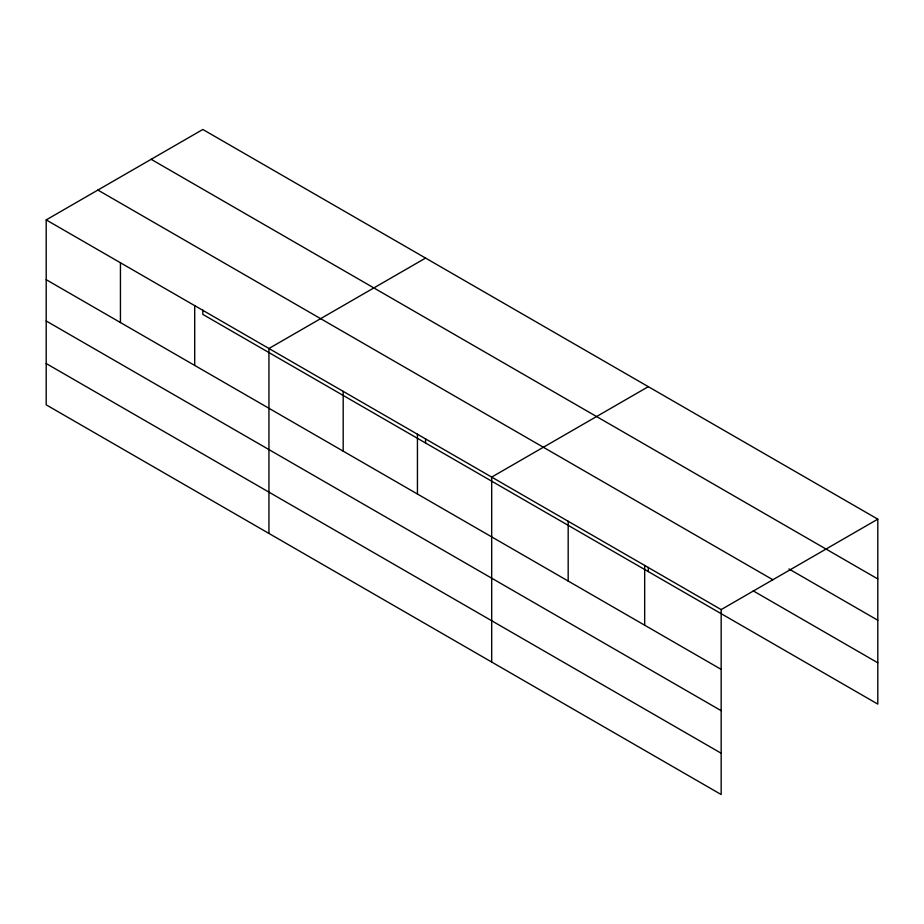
<?xml version="1.0" encoding="UTF-8"?>
<svg xmlns="http://www.w3.org/2000/svg" width="924" height="924" viewBox="0 0 924 924"><rect width="100%" height="100%" fill="white"/><g stroke="black" fill="none" stroke-linecap="round" stroke-linejoin="round"><path stroke-width="1.39" d="M46.2 219.9L721.17 609.597L721.17 794.524L46.2 404.839L46.2 219.9L202.83 129.475L877.8 519.161L877.8 704.1L202.83 314.403L202.83 310.129M425.571 258.073L268.942 348.498L268.942 533.437M648.313 386.671L491.683 477.096L491.683 662.034M721.17 609.597L877.8 519.161M151.143 159.309L877.8 578.955M788.969 568.965L877.8 620.247M97.886 190.055L772.857 579.752M753.187 590.852L877.8 662.797M46.2 279.683L721.17 669.38M46.2 320.986L721.17 710.683M46.2 363.536L721.17 753.233M648.313 567.336L648.313 571.61M644.675 565.43L644.675 625.213M568.179 521.263L568.179 581.046M425.571 438.738L425.571 443M417.44 434.234L417.44 494.017M343.185 391.36L343.185 451.155M194.698 305.636L194.698 365.419M120.443 262.762L120.443 322.557"/></g></svg>
